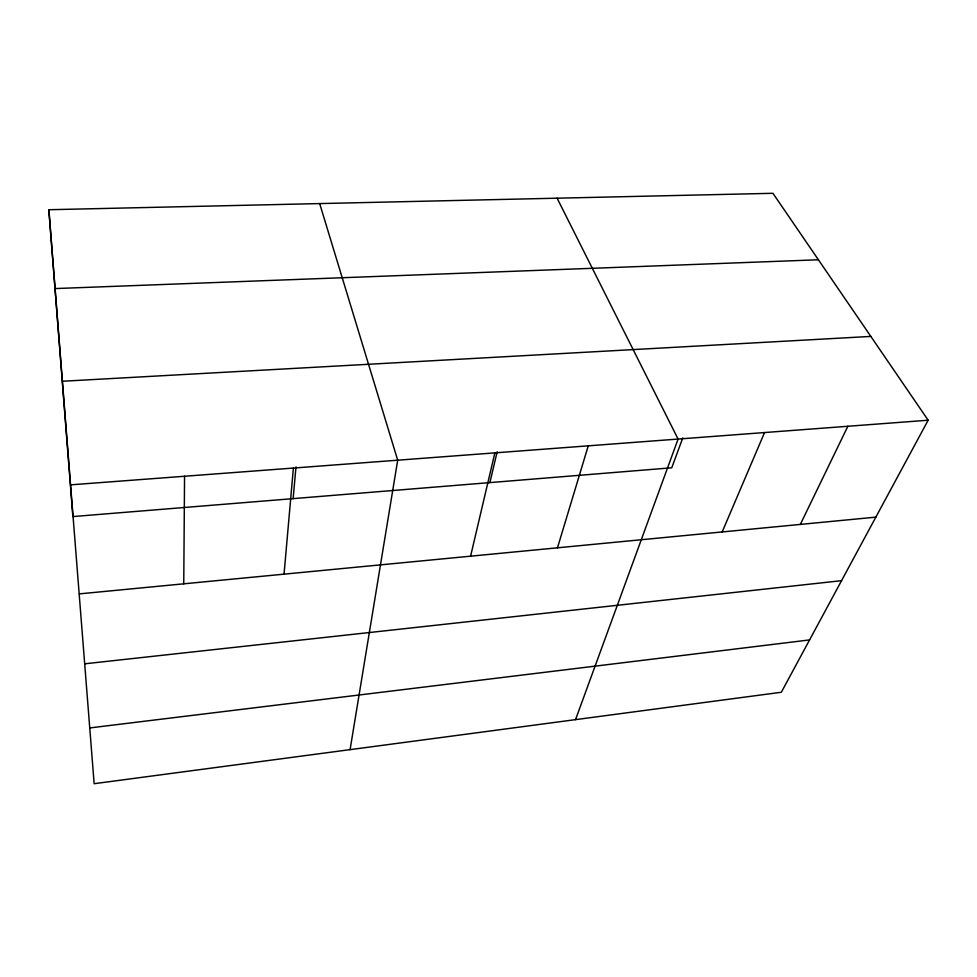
<?xml version="1.0" encoding="UTF-8"?>
<svg xmlns="http://www.w3.org/2000/svg" width="977" height="977" viewBox="0 0 977 977"><rect width="100%" height="100%" fill="white"/><g stroke="black" fill="none" stroke-linecap="round" stroke-linejoin="round"><path stroke-width="1.47" d="M183.749 583.831L184.555 476.263M284.038 574.171L293.393 468.056M293.137 498.636L295.982 466.896M350.084 749.64L397.7 460.191L319.674 203.582M470.596 556.194L494.863 452.876M489.88 482.601L497.159 451.789M557.476 547.816L588.252 445.842M575.526 719.646L678.087 439.064L557.11 198.197M682.789 437.867L671.761 467.788L72.86 516.577L48.85 209.725L772.941 193.299L928.15 420.22L781.331 692.253L94.146 783.701L48.85 209.725M722.186 531.94L764.551 432.555M800.322 524.417L847.853 426.277M89.811 727.926L809.579 639.923M84.816 663.798L841.563 580.668M79.369 593.882L875.844 517.138M70.881 484.824L928.15 420.22M62.589 381.25L870.825 336.418M55.164 288.569L818.408 259.772"/></g></svg>
